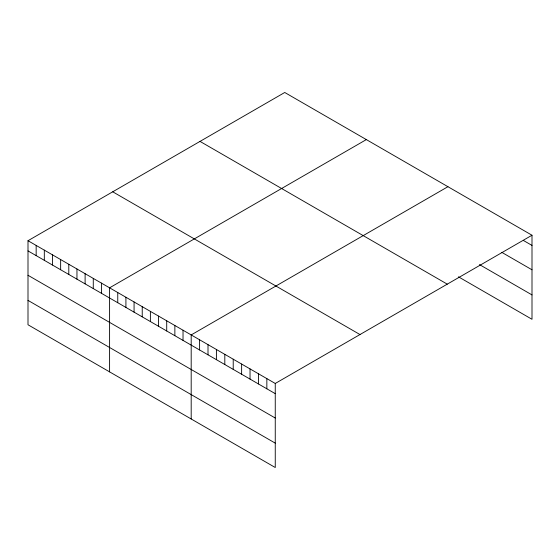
<?xml version="1.0" encoding="UTF-8"?>
<svg xmlns="http://www.w3.org/2000/svg" width="560" height="560" viewBox="0 0 560 560"><rect width="100%" height="100%" fill="white"/><g stroke="black" fill="none" stroke-linecap="round" stroke-linejoin="round"><path stroke-width="0.84" d="M28 240.716L275.254 383.467L275.254 467.516L28 324.765L28 240.716L284.746 92.484L532 235.235L532 319.284L458.444 276.815M366.338 139.594L109.592 287.819L109.592 371.875M447.93 186.697L191.191 334.929L191.191 418.978M275.254 383.467L532 235.235M523.593 240.569L532 245.42M501.879 252.406L532 269.794M479.458 264.572L532 294.91M200.018 141.4L447.272 284.151M112.728 191.8L359.982 334.551M28 250.901L275.254 393.652M28 275.275L275.254 418.026M28 300.391L275.254 443.142M266.847 378.609L266.847 388.794M258.44 373.758L258.44 383.943M250.033 368.907L250.033 379.092M241.626 364.049L241.626 374.234M233.219 359.198L233.219 369.383M224.812 354.347L224.812 364.525M216.405 349.489L216.405 359.674M208.005 344.638L208.005 354.823M199.598 339.78L199.598 349.965M183.029 330.218L183.029 340.403M174.867 325.507L174.867 335.692M166.712 320.796L166.712 330.981M158.55 316.085L158.55 326.27M150.388 311.374L150.388 321.559M142.233 306.663L142.233 316.848M134.071 301.952L134.071 312.137M125.916 297.241L125.916 307.426M117.754 292.53L117.754 302.715M101.437 283.108L101.437 293.293M93.275 278.397L93.275 288.582M85.113 273.693L85.113 283.871M76.958 268.982L76.958 279.16M68.796 264.271L68.796 274.449M60.641 259.56L60.641 269.738M52.479 254.849L52.479 265.034M44.317 250.138L44.317 260.323M36.162 245.427L36.162 255.612"/></g></svg>
